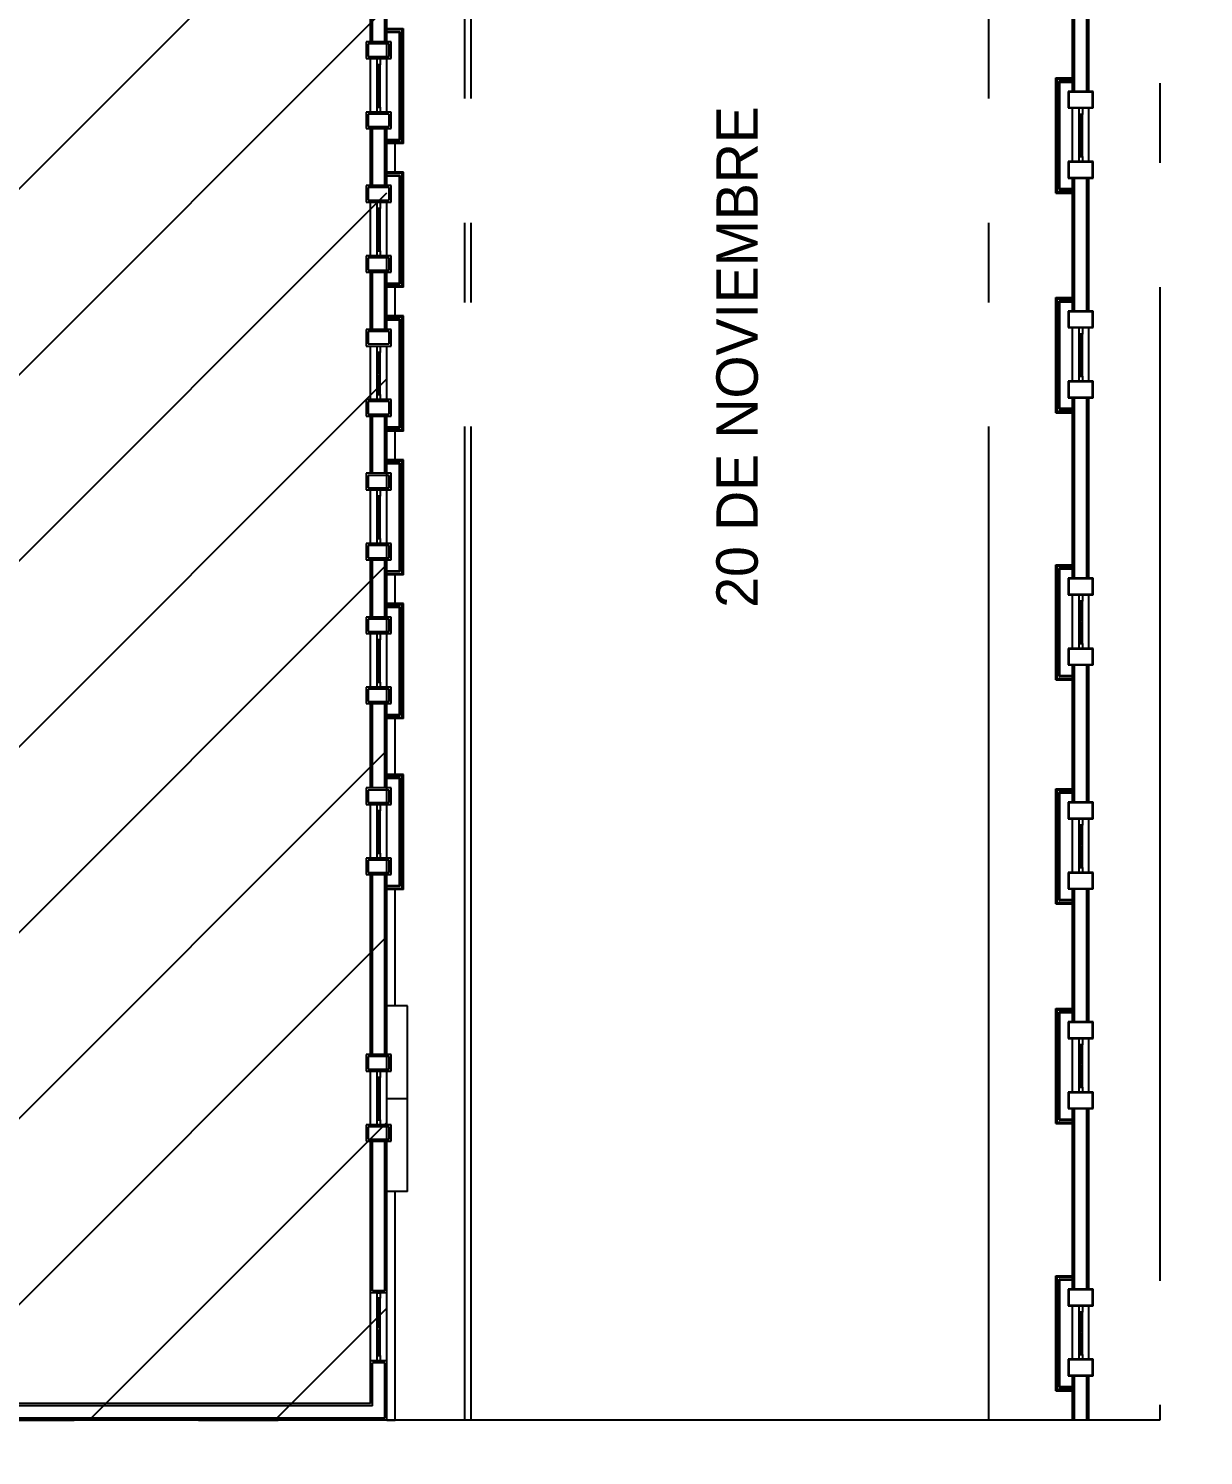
# Model space of a CAD drawing. Header units: millimetres. Extents: x -90 to 45, y 1085 to 1175.
# Drawn here: x 36.796 to 38.271, y 1162.028 to 1163.82 of the extents above; entities that cross this region are included whole.
import ezdxf

# ---------------------------------------------------------------- set-up
doc = ezdxf.new("R2010")
doc.units = ezdxf.units.MM
doc.linetypes.add('ACAD_ISO04W100', pattern=[30, 24, -3, 0, -3])
doc.layers.add('CUADRO DE DATOS', color=254, linetype='Continuous')
doc.layers.add('Eje', color=30, linetype='ACAD_ISO04W100')
doc.styles.get("Standard").update_dxf_attribs({"font": 'STENCIL.TTF', "height": 0.1})

# ---------------------------------------------------------------- blocks, each defined once
blk = doc.blocks.new('A$C7E357825')
at = {"layer": 'Eje'}
h = blk.add_hatch(dxfattribs=at)
h.set_pattern_fill('ANSI31', color=256, style=0)
h.set_pattern_definition([(45, (-419.9283, -1165.1976), (-2.245064, 2.245064), [])])
h.paths.add_polyline_path([(90.943, 0), (90.943, 51.238), (90.943, 51.476), (91.094, 51.476), (91.094, 51.961), (91.215, 51.961), (91.215, 52.965), (90.208, 52.968), (90.208, 52.847), (89.723, 52.847), (89.723, 52.696), (89.485, 52.696), (83.502, 52.696), (83.214, 52.696), (83.214, 52.847), (82.728, 52.847), (82.728, 52.968), (81.722, 52.965), (81.722, 52.361), (22.986, 52.361), (22.986, 52.965), (21.979, 52.965), (21.979, 52.847), (21.494, 52.847), (21.494, 52.696), (21.256, 52.696), (15.174, 52.696), (14.936, 52.696), (14.936, 52.847), (14.451, 52.847), (14.451, 52.965), (13.444, 52.968), (13.444, 51.961), (13.565, 51.961), (13.565, 51.476), (13.717, 51.476), (13.717, 51.238), (13.717, 45.826), (13.565, 45.826), (13.565, 45.341), (13.444, 45.341), (13.444, 44.335), (13.704, 44.335), (13.704, 16.033), (22.323, 16.033), (22.323, 11.707), (27.468, 11.707), (27.468, 0)])
h.paths.add_polyline_path([(75.223, 36.395), (75.223, 16.392), (73.38, 14.552), (61.551, 14.55), (59.705, 16.393), (59.705, 36.407), (61.546, 38.245), (73.379, 38.236)], flags=16)
h.paths.add_polyline_path([(44.987, 36.418), (44.987, 16.414), (43.144, 14.574), (31.316, 14.572), (29.469, 16.415), (29.469, 36.429), (31.31, 38.267), (43.143, 38.258)], flags=16)
for p, q in [((92.827, 0), (92.827, 52.815)), ((92.977, 0), (92.977, 52.965)), ((105.477, 0), (105.477, 52.965)), ((90.543, 33.29), (90.543, 35.411)), ((90.593, 33.29), (90.593, 35.411)), ((90.893, 33.29), (90.893, 35.411)), ((90.943, 33.29), (90.943, 35.411)), ((107.849, 32.094), (107.849, 35.411)), ((107.899, 32.094), (107.899, 35.411)), ((90.703, 32.736), (90.783, 32.736)), ((90.703, 31.715), (90.703, 32.736)), ((90.738, 32.71), (90.738, 32.736)), ((90.738, 32.506), (90.738, 32.465)), ((90.748, 32.71), (90.748, 32.736)), ((90.748, 32.465), (90.748, 32.506)), ((90.783, 31.715), (90.783, 32.736)), ((107.099, 32.421), (107.499, 32.421)), ((107.499, 32.321), (107.499, 32.411)), ((90.783, 32.261), (90.703, 32.261)), ((90.743, 32.24), (90.703, 32.24)), ((90.703, 32.179), (90.783, 32.179)), ((90.743, 32.207), (90.743, 32.24)), ((90.783, 32.207), (90.743, 32.207)), ((90.738, 31.934), (90.738, 31.975)), ((90.738, 31.729), (90.738, 31.715)), ((90.748, 31.975), (90.748, 31.934)), ((90.748, 31.729), (90.748, 31.715)), ((107.659, 31.54), (107.739, 31.54)), ((107.659, 30.519), (107.659, 31.54)), ((107.694, 31.514), (107.694, 31.54)), ((107.704, 31.514), (107.704, 31.54)), ((107.739, 30.519), (107.739, 31.54)), ((90.543, 29.82), (90.543, 31.197)), ((90.593, 29.82), (90.593, 31.197)), ((90.893, 29.82), (90.893, 31.197)), ((90.943, 29.82), (90.943, 31.197)), ((107.659, 31.05), (107.699, 31.05)), ((107.694, 31.31), (107.694, 31.269)), ((107.699, 31.01), (107.699, 31.05)), ((107.704, 31.269), (107.704, 31.31)), ((91.343, 30.835), (90.943, 30.835)), ((91.143, 30.147), (91.143, 30.835)), ((107.739, 30.983), (107.659, 30.983)), ((107.694, 30.738), (107.694, 30.779)), ((107.699, 31.01), (107.739, 31.01)), ((107.704, 30.779), (107.704, 30.738)), ((107.694, 30.533), (107.694, 30.519)), ((107.704, 30.533), (107.704, 30.519)), ((91.343, 30.147), (90.943, 30.147)), ((107.849, 26.789), (107.849, 30.001)), ((107.899, 26.789), (107.899, 30.001)), ((107.099, 29.639), (107.499, 29.639)), ((107.499, 29.649), (107.499, 29.739)), ((90.703, 29.266), (90.783, 29.266)), ((90.703, 28.245), (90.703, 29.266)), ((90.738, 29.24), (90.738, 29.266)), ((90.738, 29.036), (90.738, 28.995)), ((90.748, 29.24), (90.748, 29.266)), ((90.748, 28.995), (90.748, 29.036)), ((90.783, 28.245), (90.783, 29.266)), ((90.783, 28.791), (90.703, 28.791)), ((90.743, 28.77), (90.703, 28.77)), ((90.703, 28.709), (90.783, 28.709)), ((90.743, 28.737), (90.743, 28.77)), ((90.783, 28.737), (90.743, 28.737)), ((90.738, 28.464), (90.738, 28.505)), ((90.748, 28.505), (90.748, 28.464)), ((90.738, 28.259), (90.738, 28.245)), ((90.748, 28.259), (90.748, 28.245)), ((90.543, 26.345), (90.543, 27.727)), ((90.593, 26.345), (90.593, 27.727)), ((90.893, 26.345), (90.893, 27.727)), ((90.943, 26.345), (90.943, 27.727)), ((91.343, 27.365), (90.943, 27.365)), ((91.143, 26.672), (91.143, 27.365)), ((107.099, 27.116), (107.499, 27.116)), ((107.499, 27.016), (107.499, 27.106)), ((91.343, 26.672), (90.943, 26.672)), ((107.659, 26.235), (107.739, 26.235)), ((107.659, 25.214), (107.659, 26.235)), ((107.694, 26.209), (107.694, 26.235)), ((107.704, 26.209), (107.704, 26.235)), ((107.739, 25.214), (107.739, 26.235)), ((107.694, 26.005), (107.694, 25.964)), ((107.704, 25.964), (107.704, 26.005)), ((90.703, 25.791), (90.783, 25.791)), ((90.703, 24.77), (90.703, 25.791)), ((90.738, 25.765), (90.738, 25.791)), ((90.738, 25.561), (90.738, 25.52)), ((90.748, 25.765), (90.748, 25.791)), ((90.748, 25.52), (90.748, 25.561)), ((90.783, 24.77), (90.783, 25.791)), ((107.659, 25.745), (107.699, 25.745)), ((107.739, 25.678), (107.659, 25.678)), ((107.699, 25.705), (107.699, 25.745)), ((107.699, 25.705), (107.739, 25.705)), ((90.783, 25.316), (90.703, 25.316)), ((90.743, 25.295), (90.703, 25.295)), ((90.703, 25.234), (90.783, 25.234)), ((90.743, 25.262), (90.743, 25.295)), ((90.783, 25.262), (90.743, 25.262)), ((107.694, 25.433), (107.694, 25.474)), ((107.694, 25.228), (107.694, 25.214)), ((107.704, 25.474), (107.704, 25.433)), ((107.704, 25.228), (107.704, 25.214)), ((90.738, 24.989), (90.738, 25.03)), ((90.748, 25.03), (90.748, 24.989)), ((90.738, 24.784), (90.738, 24.77)), ((90.748, 24.784), (90.748, 24.77)), ((107.849, 20.334), (107.849, 24.696)), ((107.899, 20.334), (107.899, 24.696)), ((90.543, 22.87), (90.543, 24.252)), ((90.593, 22.87), (90.593, 24.252)), ((90.893, 22.87), (90.893, 24.252)), ((90.943, 22.87), (90.943, 24.252)), ((107.099, 24.334), (107.499, 24.334)), ((107.499, 24.344), (107.499, 24.434)), ((91.343, 23.89), (90.943, 23.89)), ((91.143, 23.197), (91.143, 23.89)), ((91.343, 23.197), (90.943, 23.197)), ((90.703, 22.316), (90.783, 22.316)), ((90.703, 21.295), (90.703, 22.316)), ((90.738, 22.29), (90.738, 22.316)), ((90.738, 22.086), (90.738, 22.045)), ((90.748, 22.29), (90.748, 22.316)), ((90.748, 22.045), (90.748, 22.086)), ((90.783, 21.295), (90.783, 22.316)), ((90.783, 21.841), (90.703, 21.841)), ((90.743, 21.82), (90.703, 21.82)), ((90.703, 21.759), (90.783, 21.759)), ((90.743, 21.787), (90.743, 21.82)), ((90.783, 21.787), (90.743, 21.787)), ((90.738, 21.514), (90.738, 21.555)), ((90.748, 21.555), (90.748, 21.514)), ((90.738, 21.309), (90.738, 21.295)), ((90.748, 21.309), (90.748, 21.295)), ((90.543, 19.4), (90.543, 20.777)), ((90.593, 19.4), (90.593, 20.777)), ((90.893, 19.4), (90.893, 20.777)), ((90.943, 19.4), (90.943, 20.777)), ((91.343, 20.415), (90.943, 20.415)), ((91.143, 19.727), (91.143, 20.415)), ((107.099, 20.661), (107.499, 20.661)), ((107.499, 20.561), (107.499, 20.651)), ((91.343, 19.727), (90.943, 19.727)), ((107.659, 19.78), (107.739, 19.78)), ((107.659, 18.759), (107.659, 19.78)), ((107.694, 19.754), (107.694, 19.78)), ((107.704, 19.754), (107.704, 19.78)), ((107.739, 18.759), (107.739, 19.78)), ((107.694, 19.55), (107.694, 19.509)), ((107.704, 19.509), (107.704, 19.55)), ((107.659, 19.29), (107.699, 19.29)), ((107.739, 19.223), (107.659, 19.223)), ((107.694, 18.978), (107.694, 19.019)), ((107.699, 19.25), (107.699, 19.29)), ((107.699, 19.25), (107.739, 19.25)), ((107.704, 19.019), (107.704, 18.978)), ((90.703, 18.846), (90.783, 18.846)), ((90.703, 17.825), (90.703, 18.846)), ((90.738, 18.82), (90.738, 18.846)), ((90.738, 18.616), (90.738, 18.575)), ((90.748, 18.82), (90.748, 18.846)), ((90.748, 18.575), (90.748, 18.616)), ((90.783, 17.825), (90.783, 18.846)), ((107.694, 18.773), (107.694, 18.759)), ((107.704, 18.773), (107.704, 18.759)), ((90.783, 18.371), (90.703, 18.371)), ((90.743, 18.35), (90.703, 18.35)), ((90.703, 18.289), (90.783, 18.289)), ((90.743, 18.317), (90.743, 18.35)), ((90.783, 18.317), (90.743, 18.317)), ((90.738, 18.044), (90.738, 18.085)), ((90.748, 18.085), (90.748, 18.044)), ((107.499, 17.889), (107.499, 17.979)), ((107.849, 14.924), (107.849, 18.241)), ((107.899, 14.924), (107.899, 18.241)), ((90.738, 17.839), (90.738, 17.825)), ((90.748, 17.839), (90.748, 17.825)), ((107.099, 17.879), (107.499, 17.879)), ((90.543, 15.27), (90.543, 17.307)), ((90.593, 15.27), (90.593, 17.307)), ((90.893, 15.27), (90.893, 17.307)), ((90.943, 15.27), (90.943, 17.307)), ((91.343, 16.945), (90.943, 16.945)), ((91.143, 15.597), (91.143, 16.945)), ((91.343, 15.597), (90.943, 15.597)), ((107.099, 15.251), (107.499, 15.251)), ((107.499, 15.151), (107.499, 15.241)), ((90.703, 14.716), (90.783, 14.716)), ((90.703, 13.695), (90.703, 14.716)), ((90.738, 14.69), (90.738, 14.716)), ((90.738, 14.486), (90.738, 14.445)), ((90.748, 14.69), (90.748, 14.716)), ((90.748, 14.445), (90.748, 14.486)), ((90.783, 13.695), (90.783, 14.716)), ((90.783, 14.241), (90.703, 14.241)), ((90.743, 14.22), (90.703, 14.22)), ((90.703, 14.159), (90.783, 14.159)), ((90.743, 14.187), (90.743, 14.22)), ((90.783, 14.187), (90.743, 14.187)), ((107.659, 14.37), (107.739, 14.37)), ((107.659, 13.349), (107.659, 14.37)), ((107.694, 14.344), (107.694, 14.37)), ((107.694, 14.14), (107.694, 14.099)), ((107.704, 14.344), (107.704, 14.37)), ((107.704, 14.099), (107.704, 14.14)), ((107.739, 13.349), (107.739, 14.37)), ((90.738, 13.914), (90.738, 13.955)), ((90.748, 13.955), (90.748, 13.914)), ((107.659, 13.88), (107.699, 13.88)), ((107.739, 13.813), (107.659, 13.813)), ((107.699, 13.84), (107.699, 13.88)), ((107.699, 13.84), (107.739, 13.84)), ((90.738, 13.709), (90.738, 13.695)), ((90.748, 13.709), (90.748, 13.695)), ((107.694, 13.568), (107.694, 13.609)), ((107.704, 13.609), (107.704, 13.568)), ((90.543, 8.832), (90.543, 13.177)), ((90.593, 8.832), (90.593, 13.177)), ((90.893, 8.832), (90.893, 13.177)), ((90.943, 8.832), (90.943, 13.177)), ((107.694, 13.363), (107.694, 13.349)), ((107.704, 13.363), (107.704, 13.349)), ((91.343, 12.815), (90.943, 12.815)), ((91.143, 10.006), (91.143, 12.815)), ((107.849, 9.619), (107.849, 12.831)), ((107.899, 9.619), (107.899, 12.831)), ((107.099, 12.469), (107.499, 12.469)), ((107.499, 12.479), (107.499, 12.569)), ((91.443, 10.006), (90.943, 10.006)), ((91.443, 5.521), (91.443, 10.006)), ((107.099, 9.946), (107.499, 9.946)), ((107.499, 9.846), (107.499, 9.936)), ((107.659, 9.065), (107.739, 9.065)), ((107.659, 8.044), (107.659, 9.065)), ((107.694, 9.039), (107.694, 9.065)), ((107.704, 9.039), (107.704, 9.065)), ((107.739, 8.044), (107.739, 9.065)), ((107.694, 8.835), (107.694, 8.794)), ((107.704, 8.794), (107.704, 8.835)), ((90.703, 8.277), (90.783, 8.277)), ((90.703, 7.257), (90.703, 8.277)), ((90.738, 8.252), (90.738, 8.277)), ((90.748, 8.252), (90.748, 8.277)), ((90.783, 7.257), (90.783, 8.277)), ((107.659, 8.575), (107.699, 8.575)), ((107.739, 8.508), (107.659, 8.508)), ((107.694, 8.263), (107.694, 8.304)), ((107.699, 8.535), (107.699, 8.575)), ((107.699, 8.535), (107.739, 8.535)), ((107.704, 8.304), (107.704, 8.263)), ((90.738, 8.048), (90.738, 8.006)), ((90.748, 8.006), (90.748, 8.048)), ((107.694, 8.058), (107.694, 8.044)), ((107.704, 8.058), (107.704, 8.044)), ((90.783, 7.802), (90.703, 7.802)), ((90.743, 7.781), (90.703, 7.781)), ((90.703, 7.721), (90.783, 7.721)), ((90.743, 7.748), (90.743, 7.781)), ((90.783, 7.748), (90.743, 7.748)), ((91.443, 7.763), (90.943, 7.763)), ((90.738, 7.475), (90.738, 7.517)), ((90.738, 7.271), (90.738, 7.257)), ((90.748, 7.517), (90.748, 7.475)), ((90.748, 7.271), (90.748, 7.257)), ((107.499, 7.174), (107.499, 7.264)), ((107.849, 3.164), (107.849, 7.526)), ((107.899, 3.164), (107.899, 7.526)), ((107.099, 7.164), (107.499, 7.164)), ((90.543, 3.076), (90.543, 6.738)), ((90.593, 3.126), (90.593, 6.738)), ((90.893, 3.126), (90.893, 6.738)), ((90.943, 3.076), (90.943, 6.738)), ((91.443, 5.521), (90.943, 5.521)), ((91.143, 0), (91.143, 5.521)), ((107.099, 3.491), (107.499, 3.491)), ((107.499, 3.391), (107.499, 3.481)), ((90.893, 3.126), (90.593, 3.126)), ((90.943, 3.076), (90.543, 3.076)), ((90.703, 1.563), (90.703, 2.947)), ((90.783, 1.563), (90.783, 2.947)), ((90.738, 2.664), (90.738, 2.634)), ((90.748, 2.634), (90.748, 2.664)), ((107.659, 2.61), (107.739, 2.61)), ((107.659, 1.589), (107.659, 2.61)), ((107.694, 2.584), (107.694, 2.61)), ((107.704, 2.584), (107.704, 2.61)), ((107.739, 1.589), (107.739, 2.61)), ((90.703, 2.323), (90.747, 2.323)), ((90.703, 2.173), (90.783, 2.173)), ((90.737, 2.351), (90.737, 2.323)), ((90.738, 2.158), (90.738, 2.173)), ((90.743, 2.223), (90.743, 2.323)), ((90.743, 2.223), (90.783, 2.223)), ((90.747, 2.351), (90.747, 2.323)), ((90.748, 2.158), (90.748, 2.173)), ((107.659, 2.12), (107.699, 2.12)), ((107.694, 2.38), (107.694, 2.339)), ((107.699, 2.08), (107.699, 2.12)), ((107.699, 2.08), (107.739, 2.08)), ((107.704, 2.339), (107.704, 2.38)), ((90.738, 1.876), (90.738, 1.845)), ((90.748, 1.876), (90.748, 1.845)), ((107.739, 2.053), (107.659, 2.053)), ((107.694, 1.808), (107.694, 1.849)), ((107.704, 1.849), (107.704, 1.808)), ((90.543, 0.4), (90.543, 1.433)), ((90.943, 1.433), (90.543, 1.433)), ((90.593, 0.35), (90.593, 1.383)), ((90.893, 1.383), (90.593, 1.383)), ((90.893, 0.05), (90.893, 1.383)), ((90.943, 0), (90.943, 1.433)), ((107.694, 1.603), (107.694, 1.589)), ((107.704, 1.603), (107.704, 1.589)), ((107.849, 0), (107.849, 1.071)), ((107.899, 0), (107.899, 1.071)), ((107.099, 0.709), (107.499, 0.709)), ((107.499, 0.719), (107.499, 0.809)), ((90.593, 0.35), (27.818, 0.35)), ((90.543, 0.4), (27.868, 0.4)), ((90.943, 0), (27.468, 0)), ((90.893, 0.05), (27.518, 0.05)), ((90.943, 0), (91.143, 0))]:
    blk.add_line(p, q, dxfattribs=at)
at = {"layer": 'Eje', "ltscale": 0.05}
for p, q in [((90.943, 31.597), (90.943, 32.89)), ((107.899, 30.401), (107.899, 31.694)), ((90.943, 28.127), (90.943, 29.42)), ((107.899, 25.096), (107.899, 26.389)), ((90.943, 24.652), (90.943, 25.945)), ((90.943, 21.177), (90.943, 22.47)), ((107.899, 18.641), (107.899, 19.934)), ((90.943, 17.707), (90.943, 19)), ((90.943, 13.577), (90.943, 14.87)), ((107.899, 13.231), (107.899, 14.524)), ((107.899, 7.926), (107.899, 9.219)), ((90.943, 7.138), (90.943, 8.432)), ((90.943, 1.433), (90.943, 3.076)), ((107.899, 1.471), (107.899, 2.764))]:
    blk.add_line(p, q, dxfattribs=at)
at = {"layer": 'Eje'}
for points in [[(109.613, 0), (0, 0), (0, 91.215), (109.613, 91.215)], [(91.043, 33.29), (90.443, 33.29), (90.443, 32.89), (91.043, 32.89)], [(90.993, 33.24), (90.493, 33.24), (90.493, 32.94), (90.993, 32.94)], [(90.783, 32.736), (90.703, 32.736), (90.703, 32.89), (90.783, 32.89)], [(107.999, 32.094), (107.399, 32.094), (107.399, 31.694), (107.999, 31.694)], [(107.984, 32.079), (107.414, 32.079), (107.414, 31.709), (107.984, 31.709)], [(90.783, 31.597), (90.703, 31.597), (90.703, 31.715), (90.783, 31.715)], [(91.043, 31.597), (90.443, 31.597), (90.443, 31.197), (91.043, 31.197)], [(90.993, 31.547), (90.493, 31.547), (90.493, 31.247), (90.993, 31.247)], [(107.739, 31.54), (107.659, 31.54), (107.659, 31.694), (107.739, 31.694)], [(107.999, 30.401), (107.399, 30.401), (107.399, 30.001), (107.999, 30.001)], [(107.984, 30.386), (107.414, 30.386), (107.414, 30.016), (107.984, 30.016)], [(107.739, 30.401), (107.659, 30.401), (107.659, 30.519), (107.739, 30.519)], [(91.043, 29.82), (90.443, 29.82), (90.443, 29.42), (91.043, 29.42)], [(90.993, 29.77), (90.493, 29.77), (90.493, 29.47), (90.993, 29.47)], [(90.783, 29.266), (90.703, 29.266), (90.703, 29.42), (90.783, 29.42)], [(91.043, 28.127), (90.443, 28.127), (90.443, 27.727), (91.043, 27.727)], [(90.993, 28.077), (90.493, 28.077), (90.493, 27.777), (90.993, 27.777)], [(90.783, 28.127), (90.703, 28.127), (90.703, 28.245), (90.783, 28.245)], [(107.999, 26.789), (107.399, 26.789), (107.399, 26.389), (107.999, 26.389)], [(107.984, 26.774), (107.414, 26.774), (107.414, 26.404), (107.984, 26.404)], [(91.043, 26.345), (90.443, 26.345), (90.443, 25.945), (91.043, 25.945)], [(90.993, 26.295), (90.493, 26.295), (90.493, 25.995), (90.993, 25.995)], [(107.739, 26.235), (107.659, 26.235), (107.659, 26.389), (107.739, 26.389)], [(90.783, 25.791), (90.703, 25.791), (90.703, 25.945), (90.783, 25.945)], [(107.739, 25.096), (107.659, 25.096), (107.659, 25.214), (107.739, 25.214)], [(107.999, 25.096), (107.399, 25.096), (107.399, 24.696), (107.999, 24.696)], [(107.984, 25.081), (107.414, 25.081), (107.414, 24.711), (107.984, 24.711)], [(91.043, 24.652), (90.443, 24.652), (90.443, 24.252), (91.043, 24.252)], [(90.993, 24.602), (90.493, 24.602), (90.493, 24.302), (90.993, 24.302)], [(90.783, 24.652), (90.703, 24.652), (90.703, 24.77), (90.783, 24.77)], [(91.043, 22.87), (90.443, 22.87), (90.443, 22.47), (91.043, 22.47)], [(90.993, 22.82), (90.493, 22.82), (90.493, 22.52), (90.993, 22.52)], [(90.783, 22.316), (90.703, 22.316), (90.703, 22.47), (90.783, 22.47)], [(91.043, 21.177), (90.443, 21.177), (90.443, 20.777), (91.043, 20.777)], [(90.993, 21.127), (90.493, 21.127), (90.493, 20.827), (90.993, 20.827)], [(90.783, 21.177), (90.703, 21.177), (90.703, 21.295), (90.783, 21.295)], [(107.999, 20.334), (107.399, 20.334), (107.399, 19.934), (107.999, 19.934)], [(107.984, 20.319), (107.414, 20.319), (107.414, 19.949), (107.984, 19.949)], [(107.739, 19.78), (107.659, 19.78), (107.659, 19.934), (107.739, 19.934)], [(91.043, 19.4), (90.443, 19.4), (90.443, 19), (91.043, 19)], [(90.993, 19.35), (90.493, 19.35), (90.493, 19.05), (90.993, 19.05)], [(90.783, 18.846), (90.703, 18.846), (90.703, 19), (90.783, 19)], [(107.999, 18.641), (107.399, 18.641), (107.399, 18.241), (107.999, 18.241)], [(107.984, 18.626), (107.414, 18.626), (107.414, 18.256), (107.984, 18.256)], [(107.739, 18.641), (107.659, 18.641), (107.659, 18.759), (107.739, 18.759)], [(91.043, 17.707), (90.443, 17.707), (90.443, 17.307), (91.043, 17.307)], [(90.993, 17.657), (90.493, 17.657), (90.493, 17.357), (90.993, 17.357)], [(90.783, 17.707), (90.703, 17.707), (90.703, 17.825), (90.783, 17.825)], [(91.043, 15.27), (90.443, 15.27), (90.443, 14.87), (91.043, 14.87)], [(90.993, 15.22), (90.493, 15.22), (90.493, 14.92), (90.993, 14.92)], [(90.783, 14.716), (90.703, 14.716), (90.703, 14.87), (90.783, 14.87)], [(107.999, 14.924), (107.399, 14.924), (107.399, 14.524), (107.999, 14.524)], [(107.984, 14.909), (107.414, 14.909), (107.414, 14.539), (107.984, 14.539)], [(107.739, 14.37), (107.659, 14.37), (107.659, 14.524), (107.739, 14.524)], [(91.043, 13.577), (90.443, 13.577), (90.443, 13.177), (91.043, 13.177)], [(90.993, 13.527), (90.493, 13.527), (90.493, 13.227), (90.993, 13.227)], [(90.783, 13.577), (90.703, 13.577), (90.703, 13.695), (90.783, 13.695)], [(107.999, 13.231), (107.399, 13.231), (107.399, 12.831), (107.999, 12.831)], [(107.984, 13.216), (107.414, 13.216), (107.414, 12.846), (107.984, 12.846)], [(107.739, 13.231), (107.659, 13.231), (107.659, 13.349), (107.739, 13.349)], [(107.999, 9.619), (107.399, 9.619), (107.399, 9.219), (107.999, 9.219)], [(107.984, 9.604), (107.414, 9.604), (107.414, 9.234), (107.984, 9.234)], [(107.739, 9.065), (107.659, 9.065), (107.659, 9.219), (107.739, 9.219)], [(91.043, 8.832), (90.443, 8.832), (90.443, 8.432), (91.043, 8.432)], [(90.993, 8.782), (90.493, 8.782), (90.493, 8.482), (90.993, 8.482)], [(90.783, 8.277), (90.703, 8.277), (90.703, 8.432), (90.783, 8.432)], [(107.739, 7.926), (107.659, 7.926), (107.659, 8.044), (107.739, 8.044)], [(107.999, 7.926), (107.399, 7.926), (107.399, 7.526), (107.999, 7.526)], [(107.984, 7.911), (107.414, 7.911), (107.414, 7.541), (107.984, 7.541)], [(90.783, 7.138), (90.703, 7.138), (90.703, 7.257), (90.783, 7.257)], [(91.043, 7.138), (90.443, 7.138), (90.443, 6.738), (91.043, 6.738)], [(90.993, 7.088), (90.493, 7.088), (90.493, 6.788), (90.993, 6.788)], [(107.999, 3.164), (107.399, 3.164), (107.399, 2.764), (107.999, 2.764)], [(107.984, 3.149), (107.414, 3.149), (107.414, 2.779), (107.984, 2.779)], [(90.783, 2.947), (90.703, 2.947), (90.703, 3.076), (90.783, 3.076)], [(90.748, 2.947), (90.738, 2.947), (90.738, 2.664), (90.748, 2.664)], [(107.739, 2.61), (107.659, 2.61), (107.659, 2.764), (107.739, 2.764)], [(90.748, 2.634), (90.738, 2.634), (90.738, 2.351), (90.748, 2.351)], [(90.748, 2.158), (90.738, 2.158), (90.738, 1.876), (90.748, 1.876)], [(90.748, 1.845), (90.738, 1.845), (90.738, 1.563), (90.748, 1.563)], [(90.783, 1.433), (90.703, 1.433), (90.703, 1.563), (90.783, 1.563)], [(107.999, 1.471), (107.399, 1.471), (107.399, 1.071), (107.999, 1.071)], [(107.984, 1.456), (107.414, 1.456), (107.414, 1.086), (107.984, 1.086)], [(107.739, 1.471), (107.659, 1.471), (107.659, 1.589), (107.739, 1.589)]]:
    blk.add_lwpolyline(points, close=True, dxfattribs=at)
for points in [[(27.468, 0), (90.943, 0), (90.943, 51.238), (90.943, 51.476), (91.094, 51.476), (91.094, 51.961), (91.215, 51.961), (91.215, 52.965), (90.208, 52.968), (90.208, 52.847), (89.723, 52.847), (89.723, 52.696), (89.485, 52.696), (83.502, 52.696), (83.214, 52.696), (83.214, 52.847), (82.728, 52.847), (82.728, 52.968), (81.722, 52.965)], [(107.499, 32.094), (107.499, 35.411)], [(107.549, 32.094), (107.549, 35.411)], [(91.343, 30.835), (91.343, 33.617)], [(107.099, 29.639), (107.099, 32.421)], [(91.343, 27.365), (91.343, 30.147)], [(107.499, 26.789), (107.499, 30.001)], [(107.549, 26.789), (107.549, 30.001)], [(107.099, 24.334), (107.099, 27.116)], [(91.343, 23.89), (91.343, 26.672)], [(107.499, 20.334), (107.499, 24.696)], [(107.549, 20.334), (107.549, 24.696)], [(91.343, 20.415), (91.343, 23.197)], [(107.099, 17.879), (107.099, 20.661)], [(91.343, 16.945), (91.343, 19.727)], [(107.499, 14.924), (107.499, 18.241)], [(107.549, 14.924), (107.549, 18.241)], [(91.343, 12.815), (91.343, 15.597)], [(107.099, 12.469), (107.099, 15.251)], [(107.499, 9.619), (107.499, 12.831)], [(107.549, 9.619), (107.549, 12.831)], [(107.099, 7.164), (107.099, 9.946)], [(107.499, 3.164), (107.499, 7.526)], [(107.549, 3.164), (107.549, 7.526)], [(107.099, 0.709), (107.099, 3.491)], [(107.499, 0), (107.499, 1.071)], [(107.549, 0), (107.549, 1.071)]]:
    blk.add_lwpolyline(points, dxfattribs=at)
for points in [[(90.943, 30.845), (91.323, 30.845, 0.414214), (91.333, 30.855), (91.333, 33.597, 0.414214), (91.323, 33.607), (90.943, 33.607)], [(90.943, 30.865), (91.303, 30.865, 0.414214), (91.313, 30.875), (91.313, 33.577, 0.414214), (91.303, 33.587), (90.943, 33.587)], [(90.943, 30.915), (91.253, 30.915, 0.414214), (91.263, 30.925), (91.263, 33.527, 0.414214), (91.253, 33.537), (90.943, 33.537)], [(90.943, 30.935), (91.233, 30.935, 0.414214), (91.243, 30.945), (91.243, 33.507, 0.414214), (91.233, 33.517), (90.943, 33.517)], [(107.499, 29.649), (107.119, 29.649, -0.414214), (107.109, 29.659), (107.109, 32.401, -0.414214), (107.119, 32.411), (107.499, 32.411)], [(107.499, 29.669), (107.139, 29.669, -0.414214), (107.129, 29.679), (107.129, 32.381, -0.414214), (107.139, 32.391), (107.499, 32.391)], [(107.499, 29.719), (107.189, 29.719, -0.414214), (107.179, 29.729), (107.179, 32.331, -0.414214), (107.189, 32.341), (107.499, 32.341)], [(107.499, 29.739), (107.209, 29.739, -0.414214), (107.199, 29.749), (107.199, 32.311, -0.414214), (107.209, 32.321), (107.499, 32.321)], [(90.943, 27.375), (91.323, 27.375, 0.414214), (91.333, 27.385), (91.333, 30.127, 0.414214), (91.323, 30.137), (90.943, 30.137)], [(90.943, 27.395), (91.303, 27.395, 0.414214), (91.313, 27.405), (91.313, 30.107, 0.414214), (91.303, 30.117), (90.943, 30.117)], [(90.943, 27.445), (91.253, 27.445, 0.414214), (91.263, 27.455), (91.263, 30.057, 0.414214), (91.253, 30.067), (90.943, 30.067)], [(90.943, 27.465), (91.233, 27.465, 0.414214), (91.243, 27.475), (91.243, 30.037, 0.414214), (91.233, 30.047), (90.943, 30.047)], [(107.499, 24.344), (107.119, 24.344, -0.414214), (107.109, 24.354), (107.109, 27.096, -0.414214), (107.119, 27.106), (107.499, 27.106)], [(107.499, 24.364), (107.139, 24.364, -0.414214), (107.129, 24.374), (107.129, 27.076, -0.414214), (107.139, 27.086), (107.499, 27.086)], [(107.499, 24.414), (107.189, 24.414, -0.414214), (107.179, 24.424), (107.179, 27.026, -0.414214), (107.189, 27.036), (107.499, 27.036)], [(107.499, 24.434), (107.209, 24.434, -0.414214), (107.199, 24.444), (107.199, 27.006, -0.414214), (107.209, 27.016), (107.499, 27.016)], [(90.943, 23.9), (91.323, 23.9, 0.414214), (91.333, 23.91), (91.333, 26.652, 0.414214), (91.323, 26.662), (90.943, 26.662)], [(90.943, 23.92), (91.303, 23.92, 0.414214), (91.313, 23.93), (91.313, 26.632, 0.414214), (91.303, 26.642), (90.943, 26.642)], [(90.943, 23.97), (91.253, 23.97, 0.414214), (91.263, 23.98), (91.263, 26.582, 0.414214), (91.253, 26.592), (90.943, 26.592)], [(90.943, 23.99), (91.233, 23.99, 0.414214), (91.243, 24), (91.243, 26.562, 0.414214), (91.233, 26.572), (90.943, 26.572)], [(90.943, 20.425), (91.323, 20.425, 0.414214), (91.333, 20.435), (91.333, 23.177, 0.414214), (91.323, 23.187), (90.943, 23.187)], [(90.943, 20.445), (91.303, 20.445, 0.414214), (91.313, 20.455), (91.313, 23.157, 0.414214), (91.303, 23.167), (90.943, 23.167)], [(90.943, 20.495), (91.253, 20.495, 0.414214), (91.263, 20.505), (91.263, 23.107, 0.414214), (91.253, 23.117), (90.943, 23.117)], [(90.943, 20.515), (91.233, 20.515, 0.414214), (91.243, 20.525), (91.243, 23.087, 0.414214), (91.233, 23.097), (90.943, 23.097)], [(107.499, 17.889), (107.119, 17.889, -0.414214), (107.109, 17.899), (107.109, 20.641, -0.414214), (107.119, 20.651), (107.499, 20.651)], [(107.499, 17.909), (107.139, 17.909, -0.414214), (107.129, 17.919), (107.129, 20.621, -0.414214), (107.139, 20.631), (107.499, 20.631)], [(107.499, 17.959), (107.189, 17.959, -0.414214), (107.179, 17.969), (107.179, 20.571, -0.414214), (107.189, 20.581), (107.499, 20.581)], [(107.499, 17.979), (107.209, 17.979, -0.414214), (107.199, 17.989), (107.199, 20.551, -0.414214), (107.209, 20.561), (107.499, 20.561)], [(90.943, 16.955), (91.323, 16.955, 0.414214), (91.333, 16.965), (91.333, 19.707, 0.414214), (91.323, 19.717), (90.943, 19.717)], [(90.943, 16.975), (91.303, 16.975, 0.414214), (91.313, 16.985), (91.313, 19.687, 0.414214), (91.303, 19.697), (90.943, 19.697)], [(90.943, 17.025), (91.253, 17.025, 0.414214), (91.263, 17.035), (91.263, 19.637, 0.414214), (91.253, 19.647), (90.943, 19.647)], [(90.943, 17.045), (91.233, 17.045, 0.414214), (91.243, 17.055), (91.243, 19.617, 0.414214), (91.233, 19.627), (90.943, 19.627)], [(90.943, 12.825), (91.323, 12.825, 0.414214), (91.333, 12.835), (91.333, 15.577, 0.414214), (91.323, 15.587), (90.943, 15.587)], [(90.943, 12.845), (91.303, 12.845, 0.414214), (91.313, 12.855), (91.313, 15.557, 0.414214), (91.303, 15.567), (90.943, 15.567)], [(90.943, 12.895), (91.253, 12.895, 0.414214), (91.263, 12.905), (91.263, 15.507, 0.414214), (91.253, 15.517), (90.943, 15.517)], [(90.943, 12.915), (91.233, 12.915, 0.414214), (91.243, 12.925), (91.243, 15.487, 0.414214), (91.233, 15.497), (90.943, 15.497)], [(107.499, 12.479), (107.119, 12.479, -0.414214), (107.109, 12.489), (107.109, 15.231, -0.414214), (107.119, 15.241), (107.499, 15.241)], [(107.499, 12.499), (107.139, 12.499, -0.414214), (107.129, 12.509), (107.129, 15.211, -0.414214), (107.139, 15.221), (107.499, 15.221)], [(107.499, 12.549), (107.189, 12.549, -0.414214), (107.179, 12.559), (107.179, 15.161, -0.414214), (107.189, 15.171), (107.499, 15.171)], [(107.499, 12.569), (107.209, 12.569, -0.414214), (107.199, 12.579), (107.199, 15.141, -0.414214), (107.209, 15.151), (107.499, 15.151)], [(107.499, 7.174), (107.119, 7.174, -0.414214), (107.109, 7.184), (107.109, 9.926, -0.414214), (107.119, 9.936), (107.499, 9.936)], [(107.499, 7.194), (107.139, 7.194, -0.414214), (107.129, 7.204), (107.129, 9.906, -0.414214), (107.139, 9.916), (107.499, 9.916)], [(107.499, 7.244), (107.189, 7.244, -0.414214), (107.179, 7.254), (107.179, 9.856, -0.414214), (107.189, 9.866), (107.499, 9.866)], [(107.499, 7.264), (107.209, 7.264, -0.414214), (107.199, 7.274), (107.199, 9.836, -0.414214), (107.209, 9.846), (107.499, 9.846)], [(107.499, 0.719), (107.119, 0.719, -0.414214), (107.109, 0.729), (107.109, 3.471, -0.414214), (107.119, 3.481), (107.499, 3.481)], [(107.499, 0.739), (107.139, 0.739, -0.414214), (107.129, 0.749), (107.129, 3.451, -0.414214), (107.139, 3.461), (107.499, 3.461)], [(107.499, 0.789), (107.189, 0.789, -0.414214), (107.179, 0.799), (107.179, 3.401, -0.414214), (107.189, 3.411), (107.499, 3.411)], [(107.499, 0.809), (107.209, 0.809, -0.414214), (107.199, 0.819), (107.199, 3.381, -0.414214), (107.209, 3.391), (107.499, 3.391)]]:
    blk.add_lwpolyline(points, format="xyb", dxfattribs=at)
at = {"layer": 'Eje', "ltscale": 0.05}
for points in [[(90.543, 31.597), (90.543, 32.89)], [(107.499, 30.401), (107.499, 31.694)], [(90.543, 28.127), (90.543, 29.42)], [(107.499, 25.096), (107.499, 26.389)], [(90.543, 24.652), (90.543, 25.945)], [(90.543, 21.177), (90.543, 22.47)], [(107.499, 18.641), (107.499, 19.934)], [(90.543, 17.707), (90.543, 19)], [(90.543, 13.577), (90.543, 14.87)], [(107.499, 13.231), (107.499, 14.524)], [(107.499, 7.926), (107.499, 9.219)], [(90.543, 7.138), (90.543, 8.432)], [(90.543, 1.433), (90.543, 3.076)], [(107.499, 1.471), (107.499, 2.764)]]:
    blk.add_lwpolyline(points, dxfattribs=at)
for points in [[(90.748, 32.506), (90.738, 32.506), (90.738, 32.71), (90.748, 32.71)], [(90.748, 32.261), (90.738, 32.261), (90.738, 32.465), (90.748, 32.465)], [(90.748, 31.975), (90.738, 31.975), (90.738, 32.179), (90.748, 32.179)], [(90.748, 31.729), (90.738, 31.729), (90.738, 31.934), (90.748, 31.934)], [(107.704, 31.31), (107.694, 31.31), (107.694, 31.514), (107.704, 31.514)], [(107.704, 31.065), (107.694, 31.065), (107.694, 31.269), (107.704, 31.269)], [(107.704, 30.779), (107.694, 30.779), (107.694, 30.983), (107.704, 30.983)], [(107.704, 30.533), (107.694, 30.533), (107.694, 30.738), (107.704, 30.738)], [(90.748, 29.036), (90.738, 29.036), (90.738, 29.24), (90.748, 29.24)], [(90.748, 28.791), (90.738, 28.791), (90.738, 28.995), (90.748, 28.995)], [(90.748, 28.505), (90.738, 28.505), (90.738, 28.709), (90.748, 28.709)], [(90.748, 28.259), (90.738, 28.259), (90.738, 28.464), (90.748, 28.464)], [(107.704, 26.005), (107.694, 26.005), (107.694, 26.209), (107.704, 26.209)], [(107.704, 25.76), (107.694, 25.76), (107.694, 25.964), (107.704, 25.964)], [(90.748, 25.561), (90.738, 25.561), (90.738, 25.765), (90.748, 25.765)], [(90.748, 25.316), (90.738, 25.316), (90.738, 25.52), (90.748, 25.52)], [(107.704, 25.474), (107.694, 25.474), (107.694, 25.678), (107.704, 25.678)], [(90.748, 25.03), (90.738, 25.03), (90.738, 25.234), (90.748, 25.234)], [(107.704, 25.228), (107.694, 25.228), (107.694, 25.433), (107.704, 25.433)], [(90.748, 24.784), (90.738, 24.784), (90.738, 24.989), (90.748, 24.989)], [(90.748, 22.086), (90.738, 22.086), (90.738, 22.29), (90.748, 22.29)], [(90.748, 21.841), (90.738, 21.841), (90.738, 22.045), (90.748, 22.045)], [(90.748, 21.555), (90.738, 21.555), (90.738, 21.759), (90.748, 21.759)], [(90.748, 21.309), (90.738, 21.309), (90.738, 21.514), (90.748, 21.514)], [(107.704, 19.55), (107.694, 19.55), (107.694, 19.754), (107.704, 19.754)], [(107.704, 19.305), (107.694, 19.305), (107.694, 19.509), (107.704, 19.509)], [(107.704, 19.019), (107.694, 19.019), (107.694, 19.223), (107.704, 19.223)], [(107.704, 18.773), (107.694, 18.773), (107.694, 18.978), (107.704, 18.978)], [(90.748, 18.616), (90.738, 18.616), (90.738, 18.82), (90.748, 18.82)], [(90.748, 18.371), (90.738, 18.371), (90.738, 18.575), (90.748, 18.575)], [(90.748, 18.085), (90.738, 18.085), (90.738, 18.289), (90.748, 18.289)], [(90.748, 17.839), (90.738, 17.839), (90.738, 18.044), (90.748, 18.044)], [(90.748, 14.486), (90.738, 14.486), (90.738, 14.69), (90.748, 14.69)], [(90.748, 14.241), (90.738, 14.241), (90.738, 14.445), (90.748, 14.445)], [(90.748, 13.955), (90.738, 13.955), (90.738, 14.159), (90.748, 14.159)], [(107.704, 14.14), (107.694, 14.14), (107.694, 14.344), (107.704, 14.344)], [(90.748, 13.709), (90.738, 13.709), (90.738, 13.914), (90.748, 13.914)], [(107.704, 13.895), (107.694, 13.895), (107.694, 14.099), (107.704, 14.099)], [(107.704, 13.609), (107.694, 13.609), (107.694, 13.813), (107.704, 13.813)], [(107.704, 13.363), (107.694, 13.363), (107.694, 13.568), (107.704, 13.568)], [(107.704, 8.835), (107.694, 8.835), (107.694, 9.039), (107.704, 9.039)], [(107.704, 8.59), (107.694, 8.59), (107.694, 8.794), (107.704, 8.794)], [(107.704, 8.304), (107.694, 8.304), (107.694, 8.508), (107.704, 8.508)], [(90.748, 8.048), (90.738, 8.048), (90.738, 8.252), (90.748, 8.252)], [(90.748, 7.802), (90.738, 7.802), (90.738, 8.006), (90.748, 8.006)], [(107.704, 8.058), (107.694, 8.058), (107.694, 8.263), (107.704, 8.263)], [(90.748, 7.517), (90.738, 7.517), (90.738, 7.721), (90.748, 7.721)], [(90.748, 7.271), (90.738, 7.271), (90.738, 7.475), (90.748, 7.475)], [(107.704, 2.38), (107.694, 2.38), (107.694, 2.584), (107.704, 2.584)], [(107.704, 2.135), (107.694, 2.135), (107.694, 2.339), (107.704, 2.339)], [(107.704, 1.849), (107.694, 1.849), (107.694, 2.053), (107.704, 2.053)], [(107.704, 1.603), (107.694, 1.603), (107.694, 1.808), (107.704, 1.808)]]:
    blk.add_lwpolyline(points, close=True, dxfattribs=at)
at = {"layer": 'Eje', "insert": (98.899, 25.679), "char_height": 1, "width": 13.06692, "attachment_point": 2, "rotation": 90}
blk.add_mtext('20 DE NOVIEMBRE', dxfattribs=at)

msp = doc.modelspace()

# ---------------------------------------------------------------- linework, layer by layer
at = {"layer": 'CUADRO DE DATOS'}
msp.add_lwpolyline([(22.4327, 1141.9002), (22.4327, 1170.3527), (34.3653, 1170.3527, -0.414214), (41.1153, 1163.6027), (41.1153, 1096.4973, -0.414214), (34.3653, 1089.7473), (22.4327, 1089.7473), (22.4327, 1141.9002)], format="xyb", dxfattribs=at)

# ---------------------------------------------------------------- block references
at = {"layer": 'Eje', "xscale": 0.05200108193952246, "yscale": 0.05200108193957931, "zscale": 0.05200108193950433}
msp.add_blockref('A$C7E357825', (32.5168, 1162.0722), dxfattribs=at)

doc.saveas('drawing.dxf')
